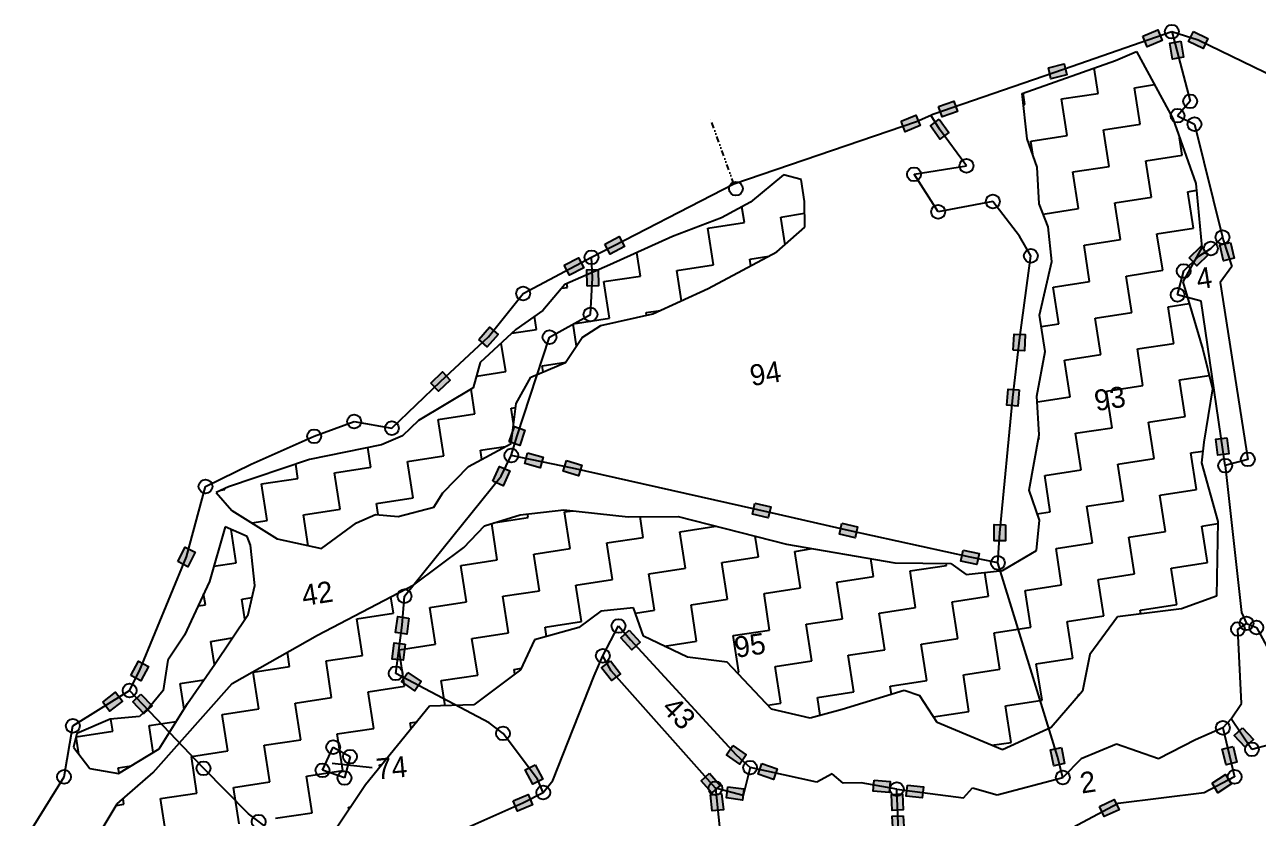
# Model space of a CAD drawing. Header units: metres. Extents: x 301485 to 306458, y 1961153 to 1964216.
# Drawn here: x 304024 to 305081, y 1963537 to 1964216 of the extents above; entities that cross this region are included whole.
import ezdxf

# ---------------------------------------------------------------- set-up
doc = ezdxf.new("R2010")
doc.units = ezdxf.units.M
doc.linetypes.add('DIVIDE', pattern=[1.25, 0.5, -0.25, 0, -0.25, 0, -0.25])
for name, color, linetype in [('POLY_HATCH', 12, 'Continuous'), ('POLY_PARCEL', 6, 'Continuous'), ('TEXT_PARCEL', 7, 'Continuous'), ('V_BOUND_LINE', 7, 'Continuous'), ('V_DIVIDE_LINE', 7, 'DIVIDE')]:
    doc.layers.add(name, color=color, linetype=linetype)
doc.styles.get("Standard").update_dxf_attribs({"font": 'simplex.shx'})
doc.styles.add('TEXT_MAP', font='')
doc.styles.get('TEXT_MAP').set_extended_font_data('Kruti Dev 050')
doc.dimstyles.get("Standard").update_dxf_attribs({"dimtxt": 0.18, "dimasz": 0.18, "dimexe": 0.18, "dimexo": 0.0625, "dimgap": 0.09, "dimtad": 0, "dimtih": 1, "dimtoh": 1, "dimdec": 4, "dimzin": 0, "dimdsep": 46, "dimtxsty": 'Standard', "dimcen": 0.09, "dimadec": 0, "dimazin": 0, "dimtfac": 1, "dimtdec": 4, "dimtofl": 0, "dimtmove": 0, "dimatfit": 3, "dimfxl": 1, "dimtolj": 1, "dimtzin": 0, "dimarcsym": 0})

msp = doc.modelspace()

# ---------------------------------------------------------------- hatches: boundary and pattern name
for points in [[(304998.7, 1964202.8), (304995, 1964211.7), (304982.2, 1964206.3), (304985.9, 1964197.4)], [(305033.9, 1964195.9), (305038, 1964204.5), (305025.5, 1964210.5), (305021.4, 1964201.8)], [(305007.5, 1964186.8), (305017, 1964188.3), (305014.8, 1964202), (305005.3, 1964200.5)], [(304917, 1964173.3), (304914.8, 1964182.6), (304901.3, 1964179.3), (304903.5, 1964170)], [(304823.4, 1964141.8), (304820.2, 1964150.8), (304807.1, 1964146.3), (304810.2, 1964137.3)], [(304791.4, 1964129.8), (304787.8, 1964138.7), (304775, 1964133.5), (304778.6, 1964124.6)], [(304808.3, 1964118.3), (304816, 1964124), (304807.8, 1964135.2), (304800.1, 1964129.5)], [(304537.9, 1964026.2), (304533.5, 1964034.7), (304521.2, 1964028.3), (304525.6, 1964019.8)], [(305038.6, 1964019.4), (305031.9, 1964026.3), (305021.9, 1964016.6), (305028.6, 1964009.7)], [(305051.3, 1964014.1), (305060.6, 1964016.3), (305057.4, 1964029.8), (305048.1, 1964027.6)], [(304503.2, 1964008.1), (304498.7, 1964016.6), (304486.4, 1964010.2), (304490.8, 1964001.7)], [(304515.3, 1964006.5), (304505.7, 1964006.3), (304506.1, 1963992.4), (304515.7, 1963992.7)], [(304429.6, 1963950.8), (304422.3, 1963957.1), (304413.2, 1963946.7), (304420.4, 1963940.4)], [(304881.4, 1963950.8), (304871.8, 1963951.2), (304871.2, 1963937.4), (304880.8, 1963937)], [(304388.6, 1963911.9), (304382, 1963918.9), (304372, 1963909.3), (304378.6, 1963902.4)], [(304865.6, 1963890.3), (304875.2, 1963889.6), (304876.3, 1963903.4), (304866.7, 1963904.2)], [(304452.7, 1963869.1), (304443.6, 1963872.1), (304439.3, 1963858.9), (304448.4, 1963855.9)], [(305046.5, 1963847.5), (305056, 1963848.7), (305054.2, 1963862.5), (305044.7, 1963861.2)], [(304465.8, 1963836.7), (304468.4, 1963846), (304455, 1963849.7), (304452.5, 1963840.5)], [(304498.5, 1963829.8), (304501.4, 1963838.9), (304488.2, 1963843.1), (304485.3, 1963833.9)], [(304439.6, 1963834.1), (304430.8, 1963838), (304425.2, 1963825.3), (304434, 1963821.4)], [(304661.2, 1963794), (304663.3, 1963803.3), (304649.8, 1963806.4), (304647.6, 1963797)], [(304735.7, 1963776.9), (304737.8, 1963786.2), (304724.2, 1963789.2), (304722.2, 1963779.9)], [(304854.8, 1963774.2), (304864.4, 1963774.1), (304864.5, 1963788), (304854.9, 1963788.1)], [(304170, 1963764.4), (304161.5, 1963768.7), (304155.1, 1963756.4), (304163.7, 1963752)], [(304839.9, 1963754), (304841.8, 1963763.5), (304828.2, 1963766.2), (304826.3, 1963756.8)], [(304341.8, 1963695.6), (304351.4, 1963694.4), (304353.2, 1963708.1), (304343.7, 1963709.4)], [(304544.3, 1963680.9), (304551.4, 1963687.4), (304542, 1963697.6), (304534.9, 1963691.1)], [(304338.9, 1963673), (304348.4, 1963671.9), (304350, 1963685.7), (304340.5, 1963686.8)], [(304130, 1963666.7), (304121.6, 1963671.2), (304115, 1963659), (304123.4, 1963654.4)], [(304526.9, 1963654.5), (304534.5, 1963660.4), (304526, 1963671.4), (304518.4, 1963665.5)], [(304358.3, 1963645.7), (304363.8, 1963653.6), (304352.4, 1963661.5), (304346.9, 1963653.6)], [(304107.7, 1963636.9), (304101.8, 1963644.5), (304090.8, 1963636), (304096.7, 1963628.4)], [(304126.2, 1963626.2), (304133.2, 1963632.8), (304123.6, 1963642.8), (304116.7, 1963636.2)], [(305070, 1963597.5), (305077, 1963604), (305067.6, 1963614.2), (305060.5, 1963607.6)], [(304636.7, 1963583), (304642.3, 1963590.8), (304630.9, 1963598.8), (304625.4, 1963591)], [(304905.8, 1963581.6), (304915.2, 1963583.6), (304912.4, 1963597.1), (304903, 1963595.2)], [(305053.5, 1963582.4), (305062.8, 1963584.7), (305059.6, 1963598.2), (305050.2, 1963595.9)], [(304459.5, 1963565.7), (304468, 1963570.2), (304461.5, 1963582.5), (304453, 1963578)], [(304665.7, 1963569.9), (304668.8, 1963579), (304655.6, 1963583.4), (304652.5, 1963574.3)], [(304612.9, 1963558.3), (304620.1, 1963564.7), (304610.9, 1963575.1), (304603.7, 1963568.7)], [(304764.9, 1963558.6), (304765.7, 1963568.2), (304751.9, 1963569.3), (304751.1, 1963559.7)], [(305058.3, 1963566), (305053.1, 1963574.1), (305041.5, 1963566.6), (305046.6, 1963558.5)], [(304459.2, 1963548), (304455.5, 1963556.9), (304442.7, 1963551.5), (304446.4, 1963542.7)], [(304613.2, 1963542.9), (304622.7, 1963543.9), (304621.2, 1963557.7), (304611.7, 1963556.7)], [(304639, 1963552.2), (304640.3, 1963561.7), (304626.5, 1963563.5), (304625.3, 1963554)], [(304767.3, 1963543.3), (304776.8, 1963543.7), (304776.3, 1963557.5), (304766.7, 1963557.1)], [(304793.1, 1963554), (304794.2, 1963563.5), (304780.4, 1963565.1), (304779.3, 1963555.6)], [(304961.8, 1963543.9), (304957.7, 1963552.6), (304945.2, 1963546.8), (304949.2, 1963538.1)], [(304768.1, 1963524.4), (304777.7, 1963525), (304776.9, 1963538.8), (304767.3, 1963538.3)]]:
    msp.add_hatch(color=256).paths.add_polyline_path(points)

# ---------------------------------------------------------------- linework, layer by layer
for points in [[(304982.2, 1964206.3), (304995, 1964211.7), (304998.7, 1964202.8), (304985.9, 1964197.4)], [(305025.5, 1964210.5), (305038, 1964204.5), (305033.9, 1964195.9), (305021.4, 1964201.8)], [(305014.8, 1964202), (305017, 1964188.3), (305007.5, 1964186.8), (305005.3, 1964200.5)], [(304901.3, 1964179.3), (304914.8, 1964182.6), (304917, 1964173.3), (304903.5, 1964170)], [(304807.1, 1964146.3), (304820.2, 1964150.8), (304823.4, 1964141.8), (304810.2, 1964137.3)], [(304775, 1964133.5), (304787.8, 1964138.7), (304791.4, 1964129.8), (304778.6, 1964124.6)], [(304807.8, 1964135.2), (304816, 1964124), (304808.3, 1964118.3), (304800.1, 1964129.5)], [(304521.2, 1964028.3), (304533.5, 1964034.7), (304537.9, 1964026.2), (304525.6, 1964019.8)], [(305021.9, 1964016.6), (305031.9, 1964026.3), (305038.6, 1964019.4), (305028.6, 1964009.7)], [(305057.4, 1964029.8), (305060.6, 1964016.3), (305051.3, 1964014.1), (305048.1, 1964027.6)], [(304486.4, 1964010.2), (304498.7, 1964016.6), (304503.2, 1964008.1), (304490.8, 1964001.7)], [(304506.1, 1963992.4), (304505.7, 1964006.3), (304515.3, 1964006.5), (304515.7, 1963992.7)], [(304413.2, 1963946.7), (304422.3, 1963957.1), (304429.6, 1963950.8), (304420.4, 1963940.4)], [(304871.2, 1963937.4), (304871.8, 1963951.2), (304881.4, 1963950.8), (304880.8, 1963937)], [(304372, 1963909.3), (304382, 1963918.9), (304388.6, 1963911.9), (304378.6, 1963902.4)], [(304876.3, 1963903.4), (304875.2, 1963889.6), (304865.6, 1963890.3), (304866.7, 1963904.2)], [(304439.3, 1963858.9), (304443.6, 1963872.1), (304452.7, 1963869.1), (304448.4, 1963855.9)], [(305054.2, 1963862.5), (305056, 1963848.7), (305046.5, 1963847.5), (305044.7, 1963861.2)], [(304455, 1963849.7), (304468.4, 1963846), (304465.8, 1963836.7), (304452.5, 1963840.5)], [(304488.2, 1963843.1), (304501.4, 1963838.9), (304498.5, 1963829.8), (304485.3, 1963833.9)], [(304425.2, 1963825.3), (304430.8, 1963838), (304439.6, 1963834.1), (304434, 1963821.4)], [(304649.8, 1963806.4), (304663.3, 1963803.3), (304661.2, 1963794), (304647.6, 1963797)], [(304724.2, 1963789.2), (304737.8, 1963786.2), (304735.7, 1963776.9), (304722.2, 1963779.9)], [(304864.5, 1963788), (304864.4, 1963774.1), (304854.8, 1963774.2), (304854.9, 1963788.1)], [(304155.1, 1963756.4), (304161.5, 1963768.7), (304170, 1963764.4), (304163.7, 1963752)], [(304828.2, 1963766.2), (304841.8, 1963763.5), (304839.9, 1963754), (304826.3, 1963756.8)], [(304353.2, 1963708.1), (304351.4, 1963694.4), (304341.8, 1963695.6), (304343.7, 1963709.4)], [(304542, 1963697.6), (304551.4, 1963687.4), (304544.3, 1963680.9), (304534.9, 1963691.1)], [(304350, 1963685.7), (304348.4, 1963671.9), (304338.9, 1963673), (304340.5, 1963686.8)], [(304115, 1963659), (304121.6, 1963671.2), (304130, 1963666.7), (304123.4, 1963654.4)], [(304526, 1963671.4), (304534.5, 1963660.4), (304526.9, 1963654.5), (304518.4, 1963665.5)], [(304352.4, 1963661.5), (304363.8, 1963653.6), (304358.3, 1963645.7), (304346.9, 1963653.6)], [(304090.8, 1963636), (304101.8, 1963644.5), (304107.7, 1963636.9), (304096.7, 1963628.4)], [(304123.6, 1963642.8), (304133.2, 1963632.8), (304126.2, 1963626.2), (304116.7, 1963636.2)], [(305067.6, 1963614.2), (305077, 1963604), (305070, 1963597.5), (305060.5, 1963607.6)], [(304630.9, 1963598.8), (304642.3, 1963590.8), (304636.7, 1963583), (304625.4, 1963591)], [(304912.4, 1963597.1), (304915.2, 1963583.6), (304905.8, 1963581.6), (304903, 1963595.2)], [(305059.6, 1963598.2), (305062.8, 1963584.7), (305053.5, 1963582.4), (305050.2, 1963595.9)], [(304461.5, 1963582.5), (304468, 1963570.2), (304459.5, 1963565.7), (304453, 1963578)], [(304655.6, 1963583.4), (304668.8, 1963579), (304665.7, 1963569.9), (304652.5, 1963574.3)], [(304610.9, 1963575.1), (304620.1, 1963564.7), (304612.9, 1963558.3), (304603.7, 1963568.7)], [(304751.9, 1963569.3), (304765.7, 1963568.2), (304764.9, 1963558.6), (304751.1, 1963559.7)], [(305041.5, 1963566.6), (305053.1, 1963574.1), (305058.3, 1963566), (305046.6, 1963558.5)], [(304442.7, 1963551.5), (304455.5, 1963556.9), (304459.2, 1963548), (304446.4, 1963542.7)], [(304621.2, 1963557.7), (304622.7, 1963543.9), (304613.2, 1963542.9), (304611.7, 1963556.7)], [(304626.5, 1963563.5), (304640.3, 1963561.7), (304639, 1963552.2), (304625.3, 1963554)], [(304776.3, 1963557.5), (304776.8, 1963543.7), (304767.3, 1963543.3), (304766.7, 1963557.1)], [(304780.4, 1963565.1), (304794.2, 1963563.5), (304793.1, 1963554), (304779.3, 1963555.6)], [(304945.2, 1963546.8), (304957.7, 1963552.6), (304961.8, 1963543.9), (304949.2, 1963538.1)], [(304776.9, 1963538.8), (304777.7, 1963525), (304768.1, 1963524.4), (304767.3, 1963538.3)]]:
    msp.add_lwpolyline(points, close=True)
for centre in [(305007, 1964210.3), (305022.8, 1964150.6), (305012, 1964138.3), (305026.4, 1964131), (304831.1, 1964095.4), (304786.1, 1964088.1), (304633.5, 1964075.8), (304853.7, 1964064.8), (304806.8, 1964056), (305050.5, 1964034.3), (304509.7, 1964017), (304886.3, 1964018.2), (305040.5, 1964024.5), (305017.2, 1964005.3), (304451.2, 1963986), (305012, 1963984.9), (304508.8, 1963968), (304473.8, 1963948.7), (304306.4, 1963876.4), (304338.7, 1963870.7), (304272, 1963863.7), (304441, 1963847.2), (305052.8, 1963838.6), (305072.2, 1963844), (304179, 1963820.8), (304858, 1963755.4), (304349.5, 1963726.8), (304532.9, 1963701.3), (305063.7, 1963698.7), (305071, 1963703.5), (305079.5, 1963699.9), (304519.4, 1963675.8), (304341.9, 1963660.7), (304113.9, 1963646.1), (304065.2, 1963615.7), (305050.8, 1963614.1), (304433.9, 1963609.3), (304288.4, 1963597.5), (305075.7, 1963595.6), (304302.8, 1963589.4), (304057.7, 1963572.1), (304177.2, 1963579.4), (304279.2, 1963577.7), (304298.1, 1963571.1), (304645.6, 1963580), (304913.6, 1963571.6), (305060.9, 1963572.1), (304615.9, 1963562.3), (304771.3, 1963561.6), (304468.4, 1963558.6), (304224.5, 1963533.7)]:
    msp.add_circle(centre, 5.94)
at = {"layer": 'POLY_HATCH'}
for p, q in [((304958.7, 1964185.6), (304976.7, 1964193.2)), ((304976.7, 1964193.2), (305007.8, 1964136)), ((304878.8, 1964157.4), (304958.7, 1964185.6)), ((304883.2, 1964118.4), (304878.8, 1964157.4)), ((305007.8, 1964136), (305027.5, 1964080.2)), ((304891.7, 1964094.2), (304883.2, 1964118.4)), ((304893.4, 1964062.7), (304891.7, 1964094.2)), ((304674.4, 1964087.6), (304646.1, 1964064.2)), ((304689.3, 1964083.6), (304674.4, 1964087.6)), ((304692.2, 1964064.9), (304689.3, 1964083.6)), ((305027.5, 1964080.2), (305032.8, 1964025.4)), ((304646.1, 1964064.2), (304621.2, 1964050.8)), ((304692.4, 1964042.7), (304692.2, 1964064.9)), ((304901.1, 1964043.2), (304893.4, 1964062.7)), ((304621.2, 1964050.8), (304579.1, 1964034.8)), ((304668.6, 1964021.6), (304692.4, 1964042.7)), ((304904.1, 1964013.5), (304901.1, 1964043.2)), ((304579.1, 1964034.8), (304525.5, 1964010.7)), ((304639.2, 1964005.9), (304668.6, 1964021.6)), ((305032.8, 1964025.4), (305016.6, 1963995.9)), ((304525.5, 1964010.7), (304486.8, 1963993.6)), ((304893.7, 1963967.4), (304904.1, 1964013.5)), ((304609.8, 1963990.2), (304639.2, 1964005.9)), ((304486.8, 1963993.6), (304467.9, 1963971.6)), ((304562.2, 1963968.6), (304609.8, 1963990.2)), ((305016.6, 1963995.9), (305033.5, 1963938.1)), ((304467.9, 1963971.6), (304445, 1963955.3)), ((304517.7, 1963958.6), (304562.2, 1963968.6)), ((304898.5, 1963936.3), (304893.7, 1963967.4)), ((304501.8, 1963948.2), (304517.7, 1963958.6)), ((304445, 1963955.3), (304414.4, 1963926.8)), ((304487.5, 1963926.9), (304501.8, 1963948.2)), ((304891.5, 1963898), (304898.5, 1963936.3)), ((305033.5, 1963938.1), (305041.8, 1963904.4)), ((304414.4, 1963926.8), (304408.2, 1963905.1)), ((304457.6, 1963914.3), (304487.5, 1963926.9)), ((304445.2, 1963891.8), (304457.6, 1963914.3)), ((304408.2, 1963905.1), (304361.5, 1963877.3)), ((305041.8, 1963904.4), (305034.6, 1963858.8)), ((304893.4, 1963864.9), (304891.5, 1963898)), ((304440.9, 1963857.7), (304445.2, 1963891.8)), ((304361.5, 1963877.3), (304347.7, 1963864)), ((304347.7, 1963864), (304329.7, 1963856.5)), ((304884.8, 1963817.5), (304893.4, 1963864.9)), ((304329.7, 1963856.5), (304268.1, 1963843.8)), ((304404.2, 1963837.8), (304440.9, 1963857.7)), ((305034.6, 1963858.8), (305032.5, 1963841)), ((304268.1, 1963843.8), (304198.5, 1963820.4)), ((305032.5, 1963841), (305046.6, 1963790.7)), ((304382.2, 1963815.3), (304404.2, 1963837.8)), ((304198.5, 1963820.4), (304188.1, 1963815.6)), ((304188.1, 1963815.6), (304201.6, 1963800.2)), ((304374.6, 1963803), (304382.2, 1963815.3)), ((304893.6, 1963791.8), (304884.8, 1963817.5)), ((304201.6, 1963800.2), (304240.3, 1963776)), ((304344, 1963795.1), (304374.6, 1963803)), ((304448.5, 1963796.5), (304486, 1963800.7)), ((304486, 1963800.7), (304541, 1963794.9)), ((304278.2, 1963767.5), (304308.2, 1963789.6)), ((304308.2, 1963789.6), (304324.6, 1963796.9)), ((304324.6, 1963796.9), (304344, 1963795.1)), ((304418.1, 1963787.1), (304448.5, 1963796.5)), ((304541, 1963794.9), (304583.9, 1963795.1)), ((304583.9, 1963795.1), (304676.7, 1963771.3)), ((304891.2, 1963766), (304893.6, 1963791.8)), ((305046.6, 1963790.7), (305045.3, 1963726.9)), ((304195.9, 1963786.1), (304182.4, 1963739.5)), ((304214.7, 1963777.9), (304195.9, 1963786.1)), ((304217.4, 1963770.4), (304214.7, 1963777.9)), ((304400.3, 1963768.5), (304418.1, 1963787.1)), ((304221.1, 1963736), (304217.4, 1963770.4)), ((304240.3, 1963776), (304278.2, 1963767.5)), ((304357.5, 1963736.4), (304400.3, 1963768.5)), ((304676.7, 1963771.3), (304769.8, 1963755.4)), ((304862, 1963748.8), (304891.2, 1963766)), ((304769.8, 1963755.4), (304817.6, 1963754.8)), ((304817.6, 1963754.8), (304830.7, 1963745.5)), ((304830.7, 1963745.5), (304862, 1963748.8)), ((304182.4, 1963739.5), (304160.9, 1963693.3)), ((304215.4, 1963711.2), (304221.1, 1963736)), ((304275, 1963693.5), (304357.5, 1963736.4)), ((305045.3, 1963726.9), (305015.2, 1963715.9)), ((304517.6, 1963714), (304499, 1963700)), ((304545.8, 1963716.7), (304517.6, 1963714)), ((304554.3, 1963692.6), (304545.8, 1963716.7)), ((305015.2, 1963715.9), (304960.6, 1963709.1)), ((304186.9, 1963668.7), (304215.4, 1963711.2)), ((304960.6, 1963709.1), (304936.9, 1963676.8)), ((304160.9, 1963693.3), (304146.6, 1963672)), ((304201.9, 1963652), (304275, 1963693.5)), ((304499, 1963700), (304460.9, 1963689.3)), ((304592, 1963674.6), (304554.3, 1963692.6)), ((304460.9, 1963689.3), (304448.9, 1963663.7)), ((304146.6, 1963672), (304142.7, 1963646)), ((304626.1, 1963670.3), (304592, 1963674.6)), ((304936.9, 1963676.8), (304930.6, 1963645.6)), ((304163.5, 1963634.9), (304186.9, 1963668.7)), ((304448.9, 1963663.7), (304409, 1963633.7)), ((304664.1, 1963630), (304626.1, 1963670.3)), ((304134, 1963575.9), (304201.9, 1963652)), ((304142.7, 1963646), (304130.6, 1963631.4)), ((304777.8, 1963645.9), (304724.6, 1963629.8)), ((304791.2, 1963641.6), (304777.8, 1963645.9)), ((304805.9, 1963618.5), (304791.2, 1963641.6)), ((304930.6, 1963645.6), (304903.6, 1963614.4)), ((304130.6, 1963631.4), (304122.3, 1963623.8)), ((304139.2, 1963596.2), (304163.5, 1963634.9)), ((304371, 1963632.6), (304316.1, 1963565.3)), ((304409, 1963633.7), (304371, 1963632.6)), ((304697.1, 1963622.4), (304664.1, 1963630)), ((304724.6, 1963629.8), (304697.1, 1963622.4)), ((304097.2, 1963621.5), (304068.8, 1963609.2)), ((304122.3, 1963623.8), (304097.2, 1963621.5)), ((304862, 1963595.3), (304805.9, 1963618.5)), ((304068.8, 1963609.2), (304065.8, 1963597.6)), ((304903.6, 1963614.4), (304862, 1963595.3)), ((304065.8, 1963597.6), (304079.8, 1963579.1)), ((304104.3, 1963574.9), (304139.2, 1963596.2)), ((304079.8, 1963579.1), (304104.3, 1963574.9)), ((304103.1, 1963548.9), (304134, 1963575.9)), ((304316.1, 1963565.3), (304289, 1963524.6)), ((304052.4, 1963464.8), (304103.1, 1963548.9))]:
    msp.add_line(p, q, dxfattribs=at)
at = {"layer": 'POLY_HATCH', "linetype": 'Continuous'}
for p, q in [((304943.8, 1964157.4), (304940.4, 1964179.2)), ((304881.2, 1964147.8), (304879.7, 1964157.8)), ((304975.1, 1964162.2), (304992.1, 1964164.9)), ((304979.9, 1964131), (304975.1, 1964162.2)), ((304879.9, 1964147.6), (304881.2, 1964147.8)), ((304912.5, 1964152.6), (304943.8, 1964157.4)), ((304917.3, 1964121.3), (304912.5, 1964152.6)), ((304948.6, 1964126.2), (304979.9, 1964131)), ((304953.4, 1964094.9), (304948.6, 1964126.2)), ((304886.1, 1964116.5), (304917.3, 1964121.3)), ((304887.8, 1964105.3), (304886.1, 1964116.5)), ((305016, 1964104.5), (305013.7, 1964119.2)), ((304922.1, 1964090.1), (304953.4, 1964094.9)), ((304984.7, 1964099.7), (305016, 1964104.5)), ((304989.5, 1964068.4), (304984.7, 1964099.7)), ((304927, 1964058.8), (304922.1, 1964090.1)), ((305020.8, 1964073.2), (305028.1, 1964074.4)), ((305025.6, 1964042), (305020.8, 1964073.2)), ((304958.2, 1964063.6), (304989.5, 1964068.4)), ((304963.1, 1964032.3), (304958.2, 1964063.6)), ((304640.7, 1964046.7), (304638.6, 1964060.2)), ((304671.9, 1964051.5), (304692.3, 1964054.7)), ((304896.8, 1964054.1), (304927, 1964058.8)), ((304609.4, 1964041.9), (304640.7, 1964046.7)), ((304614.2, 1964010.6), (304609.4, 1964041.9)), ((304675.6, 1964027.8), (304671.9, 1964051.5)), ((304994.3, 1964037.1), (305025.6, 1964042)), ((304931.8, 1964027.5), (304963.1, 1964032.3)), ((304999.2, 1964005.9), (304994.3, 1964037.1)), ((304551.6, 1964001), (304548.6, 1964021)), ((304936.6, 1963996.2), (304931.8, 1964027.5)), ((304582.9, 1964005.8), (304614.2, 1964010.6)), ((304645.5, 1964015.4), (304661.8, 1964018)), ((304646.4, 1964009.7), (304645.5, 1964015.4)), ((304520.4, 1963996.2), (304551.6, 1964001)), ((304586.9, 1963979.8), (304582.9, 1964005.8)), ((304967.9, 1964001), (304999.2, 1964005.9)), ((304972.7, 1963969.8), (304967.9, 1964001)), ((304484.3, 1963990.6), (304489.1, 1963991.3)), ((304489.1, 1963991.3), (304488.6, 1963994.4)), ((304525.2, 1963964.9), (304520.4, 1963996.2)), ((304905.3, 1963991.4), (304936.6, 1963996.2)), ((304910.1, 1963960.1), (304905.3, 1963991.4)), ((304556.5, 1963969.7), (304568.8, 1963971.6)), ((304556.8, 1963967.4), (304556.5, 1963969.7)), ((304941.4, 1963965), (304972.7, 1963969.8)), ((305004, 1963974.6), (305022, 1963977.4)), ((305008.8, 1963943.3), (305004, 1963974.6)), ((304462.6, 1963955.3), (304460.9, 1963966.6)), ((304493.9, 1963960.1), (304525.2, 1963964.9)), ((304496.9, 1963940.9), (304493.9, 1963960.1)), ((304895.2, 1963957.8), (304910.1, 1963960.1)), ((304946.2, 1963933.7), (304941.4, 1963965)), ((304441.4, 1963952), (304462.6, 1963955.3)), ((304436.2, 1963919.2), (304432.4, 1963943.6)), ((304977.5, 1963938.5), (305008.8, 1963943.3)), ((304982.3, 1963907.2), (304977.5, 1963938.5)), ((304467.4, 1963924), (304487.7, 1963927.1)), ((304915, 1963928.9), (304946.2, 1963933.7)), ((304919.8, 1963897.6), (304915, 1963928.9)), ((304411.1, 1963915.3), (304436.2, 1963919.2)), ((304468.2, 1963918.8), (304467.4, 1963924)), ((305013.6, 1963912), (305039, 1963915.9)), ((304409.7, 1963883.1), (304406.5, 1963904.1)), ((304951.1, 1963902.4), (304982.3, 1963907.2)), ((305018.4, 1963880.8), (305013.6, 1963912)), ((304891.8, 1963893.3), (304919.8, 1963897.6)), ((304955.9, 1963871.1), (304951.1, 1963902.4)), ((304378.4, 1963878.2), (304409.7, 1963883.1)), ((304441, 1963887.9), (304444.8, 1963888.5)), ((304443, 1963874.6), (304441, 1963887.9)), ((304383.3, 1963847), (304378.4, 1963878.2)), ((304987.1, 1963875.9), (305018.4, 1963880.8)), ((304992, 1963844.7), (304987.1, 1963875.9)), ((304892.8, 1963861.4), (304893.3, 1963861.5)), ((304893.3, 1963861.5), (304893.1, 1963863)), ((304924.6, 1963866.3), (304955.9, 1963871.1)), ((304929.4, 1963835), (304924.6, 1963866.3)), ((304320.7, 1963837.3), (304318.1, 1963854.1)), ((304414.5, 1963851.8), (304436.1, 1963855.1)), ((304415.7, 1963844), (304414.5, 1963851.8)), ((305023.2, 1963849.5), (305033.7, 1963851.1)), ((304352, 1963842.2), (304383.3, 1963847)), ((304356.8, 1963810.9), (304352, 1963842.2)), ((304960.7, 1963839.8), (304992, 1963844.7)), ((305028.1, 1963818.2), (305023.2, 1963849.5)), ((304258.1, 1963827.7), (304256.3, 1963839.8)), ((304289.4, 1963832.5), (304320.7, 1963837.3)), ((304294.2, 1963801.2), (304289.4, 1963832.5)), ((304898.1, 1963830.2), (304929.4, 1963835)), ((304902.9, 1963798.9), (304898.1, 1963830.2)), ((304965.5, 1963808.6), (304960.7, 1963839.8)), ((304226.9, 1963822.9), (304258.1, 1963827.7)), ((304231.7, 1963791.6), (304226.9, 1963822.9)), ((304192.4, 1963817.6), (304195.6, 1963818.1)), ((304195.6, 1963818.1), (304195.4, 1963819)), ((304325.5, 1963806.1), (304356.8, 1963810.9)), ((304934.2, 1963803.8), (304965.5, 1963808.6)), ((304996.8, 1963813.4), (305028.1, 1963818.2)), ((305001.6, 1963782.1), (304996.8, 1963813.4)), ((304263, 1963796.4), (304294.2, 1963801.2)), ((304327, 1963796.7), (304325.5, 1963806.1)), ((304486.7, 1963798.9), (304493.6, 1963799.9)), ((304491.5, 1963767.6), (304486.7, 1963798.9)), ((304891.7, 1963797.2), (304902.9, 1963798.9)), ((304939, 1963772.5), (304934.2, 1963803.8)), ((304218.6, 1963789.6), (304231.7, 1963791.6)), ((304267, 1963770), (304263, 1963796.4)), ((304429, 1963758), (304424.2, 1963789)), ((304425.8, 1963789.5), (304455.4, 1963794.1)), ((304455.4, 1963794.1), (304454.9, 1963797.3)), ((304554.1, 1963777.2), (304551.4, 1963795)), ((305032.9, 1963786.9), (305046.6, 1963789)), ((304205.2, 1963755.5), (304200.8, 1963783.9)), ((304522.8, 1963772.4), (304554.1, 1963777.2)), ((304585.4, 1963782), (304616.3, 1963786.8)), ((304590.2, 1963750.8), (304585.4, 1963782)), ((304652.7, 1963760.4), (304650, 1963778.1)), ((304970.3, 1963777.3), (305001.6, 1963782.1)), ((304975.1, 1963746), (304970.3, 1963777.3)), ((305037.7, 1963755.7), (305032.9, 1963786.9)), ((304460.3, 1963762.8), (304491.5, 1963767.6)), ((304527.6, 1963741.1), (304522.8, 1963772.4)), ((304684, 1963765.2), (304698.8, 1963767.5)), ((304907.8, 1963767.7), (304939, 1963772.5)), ((304912.6, 1963736.4), (304907.8, 1963767.7)), ((304397.7, 1963753.1), (304429, 1963758)), ((304465.1, 1963731.5), (304460.3, 1963762.8)), ((304621.5, 1963755.6), (304652.7, 1963760.4)), ((304688.8, 1963733.9), (304684, 1963765.2)), ((304751.4, 1963743.6), (304749, 1963759)), ((304186.2, 1963752.6), (304205.2, 1963755.5)), ((304402.5, 1963721.9), (304397.7, 1963753.1)), ((304558.9, 1963745.9), (304590.2, 1963750.8)), ((304563.7, 1963714.7), (304558.9, 1963745.9)), ((304626.3, 1963724.3), (304621.5, 1963755.6)), ((304782.7, 1963748.4), (304813.9, 1963753.2)), ((304787.5, 1963717.1), (304782.7, 1963748.4)), ((304813.9, 1963753.2), (304813.7, 1963754.9)), ((304850, 1963726.7), (304846.9, 1963747.2)), ((304943.9, 1963741.2), (304975.1, 1963746)), ((305006.4, 1963750.8), (305037.7, 1963755.7)), ((305011.2, 1963719.6), (305006.4, 1963750.8)), ((304496.4, 1963736.3), (304527.6, 1963741.1)), ((304501.2, 1963705), (304496.4, 1963736.3)), ((304720.1, 1963738.8), (304751.4, 1963743.6)), ((304724.9, 1963707.5), (304720.1, 1963738.8)), ((304881.3, 1963731.6), (304912.6, 1963736.4)), ((304948.7, 1963709.9), (304943.9, 1963741.2)), ((304178.8, 1963719.4), (304177.3, 1963728.7)), ((304210, 1963724.2), (304218.7, 1963725.6)), ((304212.7, 1963707.2), (304210, 1963724.2)), ((304340, 1963712.2), (304337.8, 1963726.2)), ((304433.8, 1963726.7), (304465.1, 1963731.5)), ((304438.6, 1963695.4), (304433.8, 1963726.7)), ((304595, 1963719.5), (304626.3, 1963724.3)), ((304657.6, 1963729.1), (304688.8, 1963733.9)), ((304662.4, 1963697.8), (304657.6, 1963729.1)), ((304818.8, 1963721.9), (304850, 1963726.7)), ((304886.1, 1963700.3), (304881.3, 1963731.6)), ((304172.6, 1963718.5), (304178.8, 1963719.4)), ((304371.2, 1963717), (304402.5, 1963721.9)), ((304376.1, 1963685.8), (304371.2, 1963717)), ((304547.4, 1963712.2), (304563.7, 1963714.7)), ((304599.8, 1963688.2), (304595, 1963719.5)), ((304756.2, 1963712.3), (304787.5, 1963717.1)), ((304823.6, 1963690.7), (304818.8, 1963721.9)), ((304980, 1963714.7), (305011.2, 1963719.6)), ((304980.4, 1963711.5), (304980, 1963714.7)), ((304308.7, 1963707.4), (304340, 1963712.2)), ((304313.5, 1963676.1), (304308.7, 1963707.4)), ((304469.9, 1963700.2), (304501.2, 1963705)), ((304693.6, 1963702.7), (304724.9, 1963707.5)), ((304761, 1963681), (304756.2, 1963712.3)), ((304917.4, 1963705.1), (304948.7, 1963709.9)), ((304922.2, 1963673.8), (304917.4, 1963705.1)), ((304407.3, 1963690.6), (304438.6, 1963695.4)), ((304471.1, 1963692.2), (304469.9, 1963700.2)), ((304631.1, 1963693), (304662.4, 1963697.8)), ((304635.9, 1963661.8), (304631.1, 1963693)), ((304698.5, 1963671.4), (304693.6, 1963702.7)), ((304854.8, 1963695.5), (304886.1, 1963700.3)), ((304859.7, 1963664.2), (304854.8, 1963695.5)), ((304183.6, 1963688.1), (304201.8, 1963691)), ((304186.6, 1963668.3), (304183.6, 1963688.1)), ((304344.8, 1963681), (304376.1, 1963685.8)), ((304412.2, 1963659.3), (304407.3, 1963690.6)), ((304572.3, 1963684), (304599.8, 1963688.2)), ((304792.3, 1963685.8), (304823.6, 1963690.7)), ((304797.1, 1963654.6), (304792.3, 1963685.8)), ((304251, 1963666.5), (304249.1, 1963678.8)), ((304282.2, 1963671.3), (304313.5, 1963676.1)), ((304287, 1963640), (304282.2, 1963671.3)), ((304349.6, 1963649.7), (304344.8, 1963681)), ((304667.2, 1963666.6), (304698.5, 1963671.4)), ((304729.7, 1963676.2), (304761, 1963681)), ((304734.6, 1963644.9), (304729.7, 1963676.2)), ((304890.9, 1963669), (304922.2, 1963673.8)), ((304219.7, 1963661.7), (304251, 1963666.5)), ((304224.5, 1963630.4), (304219.7, 1963661.7)), ((304443.4, 1963664.1), (304449.6, 1963665.1)), ((304444.1, 1963660), (304443.4, 1963664.1)), ((304634.4, 1963661.5), (304635.9, 1963661.8)), ((304672, 1963635.3), (304667.2, 1963666.6)), ((304828.4, 1963659.4), (304859.7, 1963664.2)), ((304895.8, 1963637.7), (304890.9, 1963669)), ((304157.1, 1963652), (304177.6, 1963655.2)), ((304160.5, 1963630.1), (304157.1, 1963652)), ((304380.9, 1963654.5), (304412.2, 1963659.3)), ((304384.2, 1963632.9), (304380.9, 1963654.5)), ((304765.8, 1963649.7), (304797.1, 1963654.6)), ((304833.2, 1963628.1), (304828.4, 1963659.4)), ((304255.8, 1963635.2), (304287, 1963640)), ((304318.3, 1963644.9), (304349.6, 1963649.7)), ((304323.1, 1963613.6), (304318.3, 1963644.9)), ((304703.3, 1963640.1), (304734.6, 1963644.9)), ((304705.7, 1963624.7), (304703.3, 1963640.1)), ((304766.9, 1963642.6), (304765.8, 1963649.7)), ((304927, 1963642.6), (304928, 1963642.7)), ((304927.2, 1963641.7), (304927, 1963642.6)), ((304193.2, 1963625.6), (304224.5, 1963630.4)), ((304260.6, 1963603.9), (304255.8, 1963635.2)), ((304660.8, 1963633.6), (304672, 1963635.3)), ((304864.5, 1963632.9), (304895.8, 1963637.7)), ((304869.3, 1963601.6), (304864.5, 1963632.9)), ((304099.4, 1963611.1), (304097.8, 1963621.5)), ((304130.7, 1963616), (304153.9, 1963619.5)), ((304198, 1963594.3), (304193.2, 1963625.6)), ((304354.4, 1963618.4), (304360.2, 1963619.3)), ((304355.2, 1963613.2), (304354.4, 1963618.4)), ((304802.8, 1963623.4), (304833.2, 1963628.1)), ((304068.1, 1963606.3), (304099.4, 1963611.1)), ((304134.2, 1963593.1), (304130.7, 1963616)), ((304291.9, 1963608.8), (304323.1, 1963613.6)), ((304296.7, 1963577.5), (304291.9, 1963608.8)), ((304070.4, 1963591.6), (304068.1, 1963606.3)), ((304229.3, 1963599.1), (304260.6, 1963603.9)), ((304234.1, 1963567.9), (304229.3, 1963599.1)), ((304852.8, 1963599.1), (304869.3, 1963601.6)), ((304166.8, 1963589.5), (304198, 1963594.3)), ((304171.6, 1963558.2), (304166.8, 1963589.5)), ((304104.2, 1963579.9), (304115.3, 1963581.6)), ((304104.9, 1963575.3), (304104.2, 1963579.9)), ((304265.4, 1963572.7), (304296.7, 1963577.5)), ((304328, 1963582.3), (304330.3, 1963582.7)), ((304328.3, 1963580.2), (304328, 1963582.3)), ((304202.9, 1963563), (304234.1, 1963567.9)), ((304270.2, 1963541.4), (304265.4, 1963572.7)), ((304140.3, 1963553.4), (304171.6, 1963558.2)), ((304207.7, 1963531.8), (304202.9, 1963563)), ((304102.3, 1963547.6), (304109, 1963548.6)), ((304109, 1963548.6), (304108.3, 1963553.4)), ((304145.1, 1963522.1), (304140.3, 1963553.4)), ((304301.5, 1963546.2), (304303.7, 1963546.5)), ((304301.9, 1963543.9), (304301.5, 1963546.2)), ((304238.9, 1963536.6), (304270.2, 1963541.4))]:
    msp.add_line(p, q, dxfattribs=at)
at = {"layer": 'POLY_PARCEL'}
for p, q in [((305007, 1964210.3), (305022.8, 1964150.6)), ((305022.8, 1964150.6), (305012, 1964138.3)), ((304808, 1964126.7), (304800.4, 1964138.8)), ((305012, 1964138.3), (305026.4, 1964131)), ((304831.1, 1964095.4), (304808, 1964126.7)), ((305026.4, 1964131), (305050.5, 1964034.3)), ((304786.1, 1964088.1), (304831.1, 1964095.4)), ((304806.8, 1964056), (304786.1, 1964088.1)), ((304853.7, 1964064.8), (304806.8, 1964056)), ((304876.5, 1964035.1), (304853.7, 1964064.8)), ((304886.3, 1964018.2), (304876.5, 1964035.1)), ((305040.5, 1964024.5), (305050.5, 1964034.3)), ((305050.5, 1964034.3), (305051.1, 1964031.9)), ((305051.1, 1964031.9), (305058.5, 1964009.2)), ((305030.3, 1964018), (305040.5, 1964024.5)), ((304510.7, 1963999.5), (304509.7, 1964017)), ((304876.8, 1963948.2), (304886.3, 1964018.2)), ((305017.2, 1964005.3), (305030.3, 1964018)), ((304508.8, 1963968), (304510.7, 1963999.5)), ((305012, 1963984.9), (305017.2, 1964005.3)), ((305058.5, 1964009.2), (305048.5, 1963995.4)), ((305048.5, 1963995.4), (305072.2, 1963844)), ((305032.3, 1963979.4), (305012, 1963984.9)), ((305052.8, 1963838.6), (305032.3, 1963979.4)), ((304473.8, 1963948.7), (304508.8, 1963968)), ((304446, 1963864), (304473.8, 1963948.7)), ((304870.9, 1963896.9), (304876.8, 1963948.2)), ((304859.6, 1963781.1), (304870.9, 1963896.9)), ((304441, 1963847.2), (304446, 1963864)), ((304432.4, 1963829.7), (304441, 1963847.2)), ((304493.3, 1963836.4), (304441, 1963847.2)), ((305072.2, 1963844), (305052.8, 1963838.6)), ((304663.8, 1963798.3), (304493.3, 1963836.4)), ((305052.8, 1963838.6), (305066.8, 1963712.7)), ((304349.5, 1963726.8), (304432.4, 1963829.7)), ((304730, 1963783.1), (304663.8, 1963798.3)), ((304834.1, 1963760.1), (304730, 1963783.1)), ((304858, 1963755.4), (304859.6, 1963781.1)), ((304858, 1963755.4), (304834.1, 1963760.1)), ((304909.1, 1963589.4), (304858, 1963755.4)), ((304347.5, 1963701.9), (304349.5, 1963726.8)), ((305063.7, 1963698.7), (305071, 1963703.5)), ((305066.8, 1963712.7), (305071, 1963703.5)), ((305071, 1963703.5), (305079.5, 1963699.9)), ((304341.9, 1963660.7), (304347.5, 1963701.9)), ((304519.4, 1963675.8), (304532.9, 1963701.3)), ((304532.9, 1963701.3), (304543.2, 1963689.3)), ((305066.8, 1963634.8), (305063.7, 1963698.7)), ((305079.5, 1963699.9), (305107.8, 1963648.1)), ((304543.2, 1963689.3), (304633.8, 1963590.9)), ((304512, 1963658.5), (304519.4, 1963675.8)), ((304526.5, 1963662.9), (304519.4, 1963675.8)), ((304421.9, 1963618.4), (304341.9, 1963660.7)), ((304615.9, 1963562.3), (304526.5, 1963662.9)), ((304476.6, 1963569), (304512, 1963658.5)), ((304177.2, 1963579.4), (304113.9, 1963646.1)), ((305057.9, 1963621.9), (305066.8, 1963634.8)), ((304433.9, 1963609.3), (304421.9, 1963618.4)), ((305057.9, 1963621.9), (305050.8, 1963614.1)), ((305075.7, 1963595.6), (305057.9, 1963621.9)), ((304463.5, 1963570.1), (304433.9, 1963609.3)), ((305050.8, 1963614.1), (305027.3, 1963603.9)), ((305050.8, 1963614.1), (305060.9, 1963572.1)), ((305126.4, 1963609.1), (305075.7, 1963595.6)), ((304279.2, 1963577.7), (304288.4, 1963597.5)), ((304288.4, 1963597.5), (304302.8, 1963589.4)), ((304959.5, 1963600.2), (304929.4, 1963587.4)), ((304995.7, 1963587.4), (304959.5, 1963600.2)), ((305027.3, 1963603.9), (304995.7, 1963587.4)), ((304302.8, 1963589.4), (304298.1, 1963571.1)), ((304633.8, 1963590.9), (304645.6, 1963580)), ((304913.6, 1963571.6), (304909.1, 1963589.4)), ((304929.4, 1963587.4), (304913.6, 1963571.6)), ((304215.7, 1963540.3), (304177.2, 1963579.4)), ((304298.1, 1963571.1), (304279.2, 1963577.7)), ((304645.6, 1963580), (304639.6, 1963556.1)), ((304702.7, 1963567.4), (304645.6, 1963580)), ((304468.4, 1963558.6), (304463.5, 1963570.1)), ((304468.4, 1963558.6), (304476.6, 1963569)), ((304716.1, 1963574.8), (304702.7, 1963567.4)), ((304725.4, 1963566.8), (304716.1, 1963574.8)), ((304740.7, 1963567.1), (304725.4, 1963566.8)), ((304771.3, 1963561.6), (304740.7, 1963567.1)), ((304857.4, 1963556.8), (304913.6, 1963571.6)), ((305060.9, 1963572.1), (305034.7, 1963558.3)), ((304450.9, 1963549.8), (304468.4, 1963558.6)), ((304615.9, 1963562.3), (304620.4, 1963521.1)), ((304639.6, 1963556.1), (304615.9, 1963562.3)), ((304771.3, 1963561.6), (304828.5, 1963554)), ((304773.1, 1963516.8), (304771.3, 1963561.6)), ((304828.5, 1963554), (304836.2, 1963562.6)), ((304836.2, 1963562.6), (304857.4, 1963556.8)), ((305034.7, 1963558.3), (304961, 1963549.4)), ((304389.2, 1963522.5), (304450.9, 1963549.8)), ((304961, 1963549.4), (304909, 1963521.7)), ((304235.4, 1963525.5), (304215.7, 1963540.3))]:
    msp.add_line(p, q, dxfattribs=at)
at = {"layer": 'V_BOUND_LINE'}
for p, q in [((304914.3, 1964178.1), (305007, 1964210.3)), ((305007, 1964210.3), (305029.7, 1964203.2)), ((305029.7, 1964203.2), (305096.3, 1964171)), ((304802.3, 1964139.6), (304914.3, 1964178.1)), ((304788.1, 1964133.3), (304800.4, 1964138.8)), ((304800.4, 1964138.8), (304802.3, 1964139.6)), ((304631.8, 1964079.9), (304788.1, 1964133.3)), ((304509.7, 1964017), (304631.8, 1964079.9)), ((304451.2, 1963986), (304509.7, 1964017)), ((304421.4, 1963948.8), (304451.2, 1963986)), ((304380.3, 1963910.6), (304421.4, 1963948.8)), ((304338.7, 1963870.7), (304380.3, 1963910.6)), ((304272, 1963863.7), (304306.4, 1963876.4)), ((304306.4, 1963876.4), (304338.7, 1963870.7)), ((304218.1, 1963839.9), (304272, 1963863.7)), ((304179, 1963820.8), (304218.1, 1963839.9)), ((304162.6, 1963760.4), (304179, 1963820.8)), ((304122.5, 1963662.8), (304162.6, 1963760.4)), ((304113.9, 1963646.1), (304122.5, 1963662.8)), ((304065.2, 1963615.7), (304113.9, 1963646.1)), ((304057.7, 1963572.1), (304065.2, 1963615.7)), ((304024, 1963517.9), (304057.7, 1963572.1))]:
    msp.add_line(p, q, dxfattribs=at)
at = {"layer": 'V_DIVIDE_LINE', "ltscale": 10}
msp.add_line((304631.8, 1964079.9), (304611.6, 1964135.6), dxfattribs=at)

# ---------------------------------------------------------------- texts
at = {"layer": 'TEXT_PARCEL', "style": 'TEXT_MAP'}
for s, height, rotation, p in [('4', 17.9, 8.7555, (305029.5, 1963989.4)), ('94', 17.94, 8.7555, (304646.9, 1963906.7)), ('93', 17.94, 8.7555, (304942.1, 1963885.2)), ('42', 17.94, 8.7555, (304262.9, 1963718.3)), ('95', 17.94, 8.7555, (304633.6, 1963673.9)), ('43', 17.94, 314.6574, (304568.9, 1963630)), ('74', 17.94, 5.3914, (304325.9, 1963569.7)), ('2', 17.9, 8.7555, (304929.8, 1963557.7))]:
    msp.add_text(s, height=height, rotation=rotation, dxfattribs=at).set_placement(p)

# ---------------------------------------------------------------- leaders
msp.add_leader([(304321.7, 1963579.9), (304287.4, 1963583.6)], dimstyle='Standard', override={"dimtxt": 2.5, "dimasz": 2.5, "dimexe": 1.25, "dimexo": 0.625, "dimgap": 0.625, "dimtad": 1, "dimtih": 0, "dimtoh": 0, "dimzin": 8, "dimcen": 2.5, "dimtofl": 1})

doc.saveas('drawing.dxf')
